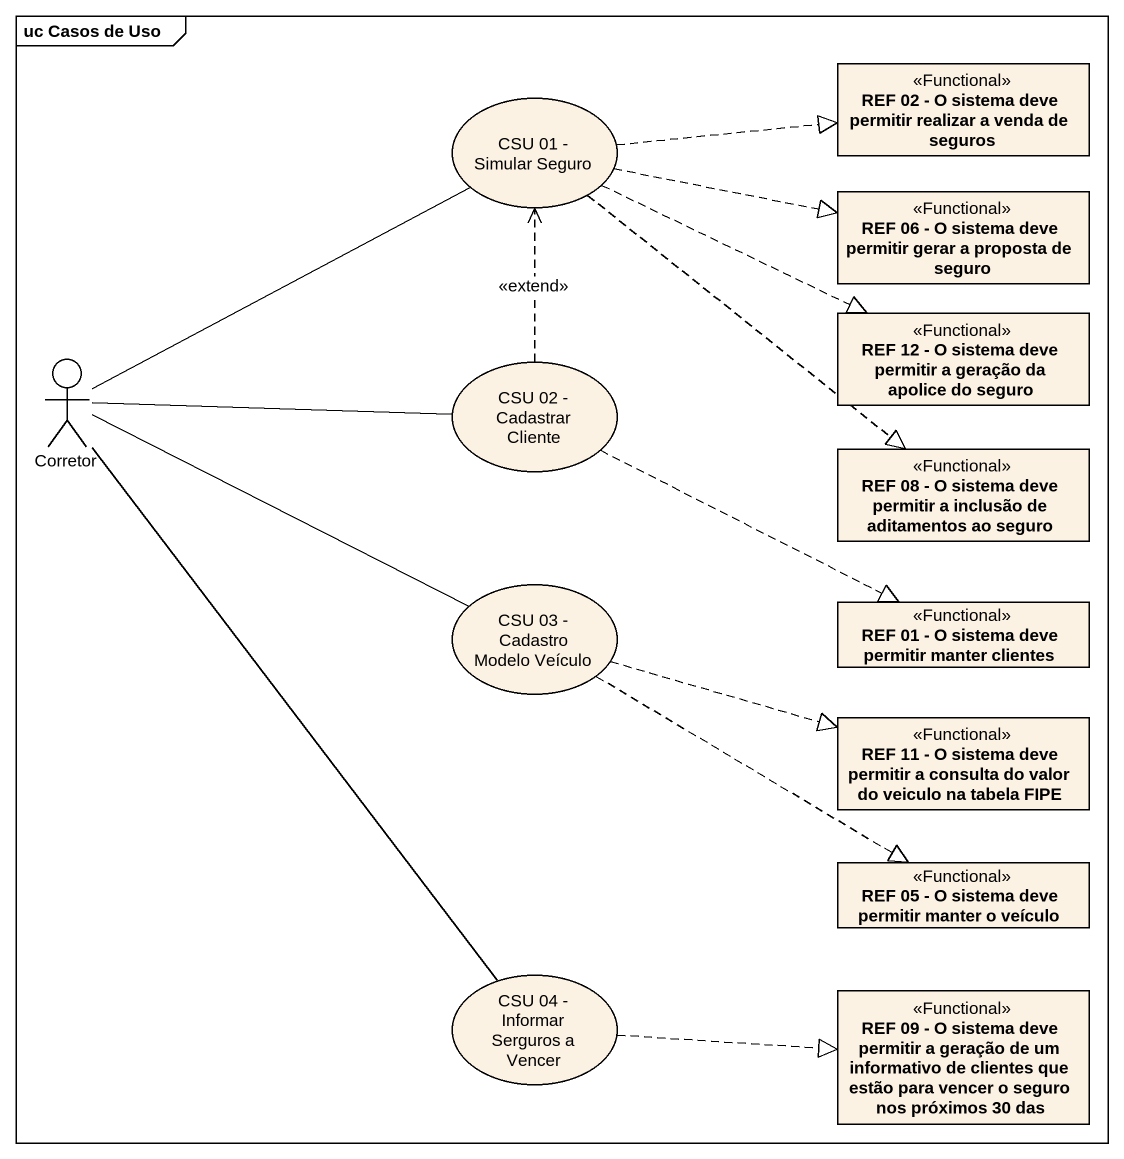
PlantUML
@startuml
mainframe uc Casos de Uso
allowmixing
hide circle
hide empty members
class "REF 02 - O sistema deve permitir realizar a venda de seguros" as REF_02_O_sistema_deve <<Functional>>
usecase "CSU 01 - Simular Seguro" as CSU_01_Simular_Seguro
class "REF 06 - O sistema deve permitir gerar a proposta de seguro" as REF_06_O_sistema_deve <<Functional>>
actor Corretor
usecase "CSU 02 - Cadastrar Cliente" as CSU_02_Cadastrar_Cliente
class "REF 12 - O sistema deve permitir a geração da apolice do seguro" as REF_12_O_sistema_deve <<Functional>>
class "REF 08 - O sistema deve permitir a inclusão de aditamentos ao seguro" as REF_08_O_sistema_deve <<Functional>>
usecase "CSU 03 - Cadastro Modelo Veículo" as CSU_03_Cadastro_Modelo
class "REF 01 - O sistema deve permitir manter clientes" as REF_01_O_sistema_deve <<Functional>>
class "REF 11 - O sistema deve permitir a consulta do valor do veiculo na tabela FIPE" as REF_11_O_sistema_deve <<Functional>>
class "REF 05 - O sistema deve permitir manter o veículo" as REF_05_O_sistema_deve <<Functional>>
usecase "CSU 04 - Informar Serguros a Vencer" as CSU_04_Informar_Serguros_a
class "REF 09 - O sistema deve permitir a geração de um informativo de clientes que estão para vencer o seguro nos próximos 30 das" as REF_09_O_sistema_deve <<Functional>>
CSU_01_Simular_Seguro .right.|> REF_02_O_sistema_deve
CSU_01_Simular_Seguro .right.|> REF_06_O_sistema_deve
CSU_01_Simular_Seguro .right.|> REF_12_O_sistema_deve
CSU_01_Simular_Seguro ..|> REF_08_O_sistema_deve
Corretor -right- CSU_01_Simular_Seguro
Corretor -right- CSU_02_Cadastrar_Cliente
Corretor -right- CSU_03_Cadastro_Modelo
Corretor -- CSU_04_Informar_Serguros_a
CSU_02_Cadastrar_Cliente .up.> CSU_01_Simular_Seguro : <<extend>>
CSU_02_Cadastrar_Cliente .right.|> REF_01_O_sistema_deve
CSU_03_Cadastro_Modelo .right.|> REF_11_O_sistema_deve
CSU_03_Cadastro_Modelo .right.|> REF_05_O_sistema_deve
CSU_04_Informar_Serguros_a .right.|> REF_09_O_sistema_deve
@enduml
